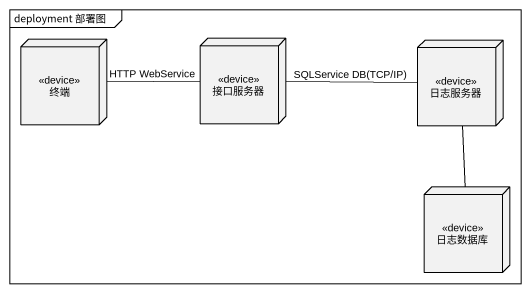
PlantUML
@startuml
mainframe deployment 部署图
node 终端 <<device>>
node 接口服务器 <<device>>
node 日志服务器 <<device>>
node 日志数据库 <<device>>
终端 -right- 接口服务器 : HTTP WebService
接口服务器 -right- 日志服务器 : SQLService DB(TCP/IP)
日志服务器 -- 日志数据库
@enduml
